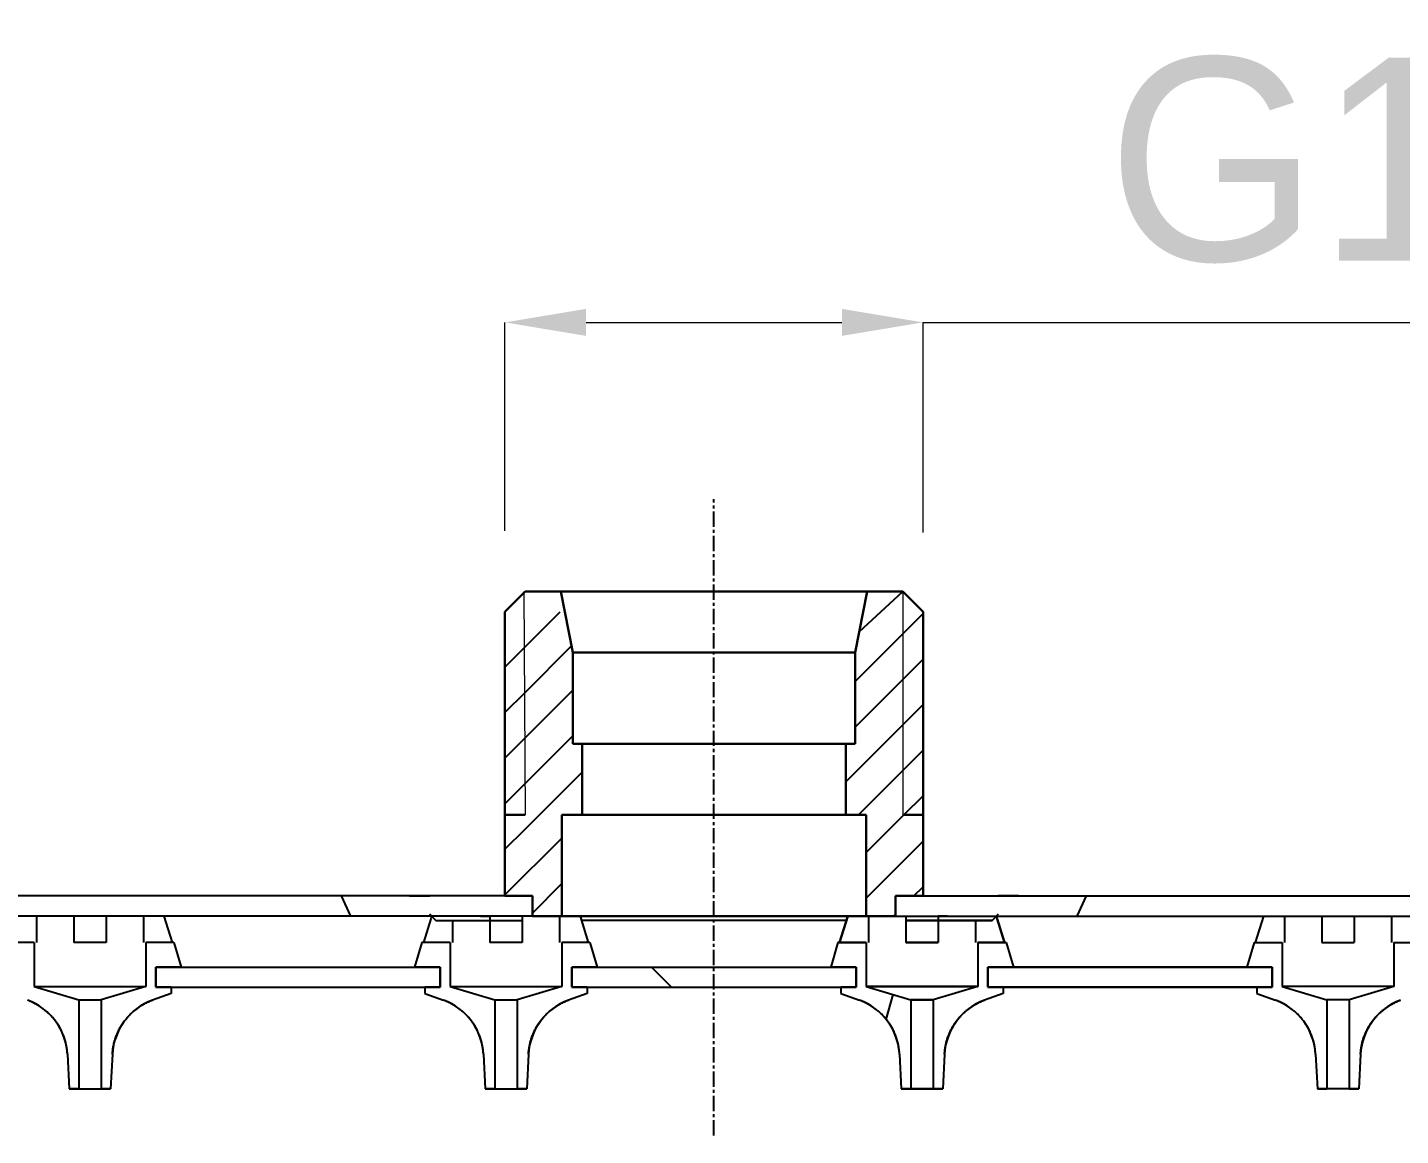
# Model space of a CAD drawing. Extents: x 0 to 1354, y -165 to 827.
# Drawn here: x 1045 to 1112.7, y 628 to 682.7 of the extents above; entities that cross this region are included whole.
import ezdxf

# ---------------------------------------------------------------- set-up
doc = ezdxf.new("R2010")
doc.units = 0
doc.header["$LTSCALE"] = 10
doc.header["$MEASUREMENT"] = 0
doc.header["$PDMODE"] = 3
doc.header["$PDSIZE"] = -10
doc.linetypes.add('CENTER', pattern=[0.6, 0.375, -0.075, 0.075, -0.075])
doc.layers.get('0').update_dxf_attribs({"linetype": 'CONTINUOUS'})
doc.layers.get('DEFPOINTS').update_dxf_attribs({"linetype": 'CONTINUOUS'})
doc.styles.add('Daelim Dimension', font='')
doc.styles.get('Daelim Dimension').set_extended_font_data('나눔고딕')
doc.dimstyles.new('DEFAULT', dxfattribs={"dimscale": 2, "dimtxt": 2, "dimasz": 2, "dimexe": 0, "dimexo": 2, "dimgap": 1, "dimtad": 1, "dimdec": 1, "dimzin": 9, "dimdsep": 46, "dimtxsty": 'Daelim Dimension', "dimcen": 0.5, "dimclrd": 252, "dimclre": 252, "dimclrt": 3, "dimadec": 1, "dimazin": 0, "dimtfac": 1, "dimtdec": 1, "dimtix": 1, "dimtmove": 0, "dimatfit": 3, "dimfxl": 1, "dimtolj": 1, "dimtzin": 1, "dimlwd": 9, "dimlwe": 9, "dimarcsym": 0})

# ---------------------------------------------------------------- blocks, each defined once
blk = doc.blocks.new('*D9')
at = {"color": 5, "lineweight": 9, "ltscale": 0.5, "transparency": 16777216}
for p, q in [((1068.564, 657.855), (1068.564, 668.121)), ((1072.564, 668.121), (1085.164, 668.121)), ((1089.164, 657.775), (1089.164, 668.121)), ((1089.164, 668.121), (1171.635, 668.121))]:
    blk.add_line(p, q, dxfattribs=at)
at = {"color": 5, "ltscale": 0.5, "transparency": 16777216}
for points in [[(1072.564, 668.788), (1072.564, 667.455), (1068.564, 668.121)], [(1085.164, 668.788), (1085.164, 667.455), (1089.164, 668.121)]]:
    blk.add_solid(points, dxfattribs=at)
at = {"layer": 'DEFPOINTS', "color": 0, "ltscale": 0.5, "transparency": 16777216}
for p in [(1089.164, 668.121), (1068.564, 653.855), (1089.164, 653.775)]:
    blk.add_point(p, dxfattribs=at)
at = {"color": 7, "ltscale": 0.5, "transparency": 16777216, "insert": (1132.432, 676.094), "char_height": 10, "attachment_point": 5, "style": 'Daelim Dimension'}
blk.add_mtext('\\A1;G1/2x14TH', dxfattribs=at)

msp = doc.modelspace()

# ---------------------------------------------------------------- linework, layer by layer
at = {"color": 1, "linetype": 'CENTER', "ltscale": 0.2}
msp.add_line((1078.864, 628.05), (1078.864, 659.415), dxfattribs=at)
at = {"color": 7, "linetype": 'Continuous', "lineweight": 30}
for p, q in [((1068.564, 653.855), (1069.564, 654.855)), ((1069.564, 654.855), (1088.164, 654.855)), ((1071.914, 651.855), (1071.311, 654.855)), ((1086.414, 654.855), (1085.814, 651.855)), ((1088.164, 654.855), (1089.164, 653.855)), ((1068.564, 639.855), (1068.564, 653.855)), ((1089.164, 653.855), (1089.164, 639.855)), ((1071.914, 651.855), (1071.914, 647.355)), ((1071.914, 651.855), (1085.814, 651.855)), ((1085.814, 647.355), (1085.814, 651.855)), ((1071.914, 647.355), (1072.864, 647.355)), ((1072.364, 647.355), (1072.364, 643.855)), ((1072.864, 647.355), (1084.864, 647.355)), ((1084.864, 647.355), (1085.814, 647.355)), ((1085.364, 643.855), (1085.364, 647.355)), ((1069.564, 643.855), (1068.564, 643.855)), ((1071.364, 643.855), (1071.364, 638.855)), ((1072.864, 643.855), (1071.364, 643.855)), ((1072.864, 643.855), (1084.864, 643.855)), ((1086.364, 643.855), (1084.864, 643.855)), ((1086.364, 638.855), (1086.364, 643.855)), ((1089.164, 643.855), (1088.164, 643.855)), ((1069.914, 639.855), (1068.564, 639.855)), ((1069.914, 638.855), (1069.914, 639.855)), ((1087.814, 639.855), (1087.814, 638.855)), ((1089.164, 639.855), (1087.814, 639.855)), ((1071.364, 638.855), (1069.914, 638.855)), ((1071.364, 638.855), (1086.364, 638.855)), ((1087.814, 638.855), (1086.364, 638.855))]:
    msp.add_line(p, q, dxfattribs=at)
at = {"color": 7, "linetype": 'Continuous', "lineweight": 0}
for p, q in [((1069.502, 654.855), (1069.564, 643.855)), ((1088.164, 654.855), (1088.164, 643.855))]:
    msp.add_line(p, q, dxfattribs=at)
for p, q in [((1086.018, 652.874), (1088.164, 654.855)), ((1069.564, 652.136), (1071.283, 653.855)), ((1088.164, 652.775), (1089.164, 653.775)), ((1085.814, 650.425), (1088.164, 652.775)), ((1068.564, 651.136), (1069.564, 652.136)), ((1069.564, 649.891), (1071.85, 652.176)), ((1088.164, 650.53), (1089.164, 651.53)), ((1085.814, 648.18), (1088.164, 650.53)), ((1068.564, 648.891), (1069.564, 649.891)), ((1069.564, 647.646), (1071.914, 649.996)), ((1088.164, 648.285), (1089.164, 649.285)), ((1085.364, 645.485), (1088.164, 648.285)), ((1068.564, 646.646), (1069.564, 647.646)), ((1069.564, 645.4), (1071.914, 647.75)), ((1088.164, 646.04), (1089.164, 647.04)), ((1069.564, 643.155), (1072.364, 645.955)), ((1085.979, 643.855), (1088.164, 646.04)), ((1068.564, 644.4), (1069.564, 645.4)), ((1088.224, 643.855), (1089.164, 644.795)), ((1086.364, 641.995), (1088.224, 643.855)), ((1068.564, 642.155), (1069.564, 643.155)), ((1068.564, 639.91), (1071.364, 642.71)), ((1086.364, 639.75), (1089.164, 642.55)), ((1069.914, 639.015), (1071.364, 640.465)), ((1088.714, 639.855), (1089.164, 640.305)), ((1087.714, 638.855), (1087.814, 638.955))]:
    msp.add_line(p, q)
at = {"color": 7, "linetype": 'Continuous'}
for p, q in [((1064.864, 639.855), (952.01, 639.855)), ((1068.564, 639.855), (952.01, 639.855)), ((1063.864, 639.855), (1064.864, 639.855)), ((1089.164, 639.855), (1205.718, 639.855)), ((1092.864, 639.855), (1093.864, 639.855)), ((1093.864, 639.855), (1092.864, 639.855)), ((1092.864, 639.855), (1205.718, 639.855)), ((1069.414, 638.855), (952.16, 638.855)), ((1045.483, 638.855), (1045.483, 637.555)), ((1047.314, 638.855), (1047.314, 637.555)), ((1048.914, 638.855), (1048.914, 637.555)), ((1050.745, 638.855), (1050.745, 637.555)), ((1052.176, 637.555), (1051.778, 638.855)), ((1064.913, 638.732), (1064.552, 637.555)), ((1064.864, 638.955), (1065.164, 638.655)), ((1065.164, 638.655), (1064.864, 638.955)), ((1064.951, 638.855), (1064.913, 638.732)), ((1067.364, 638.855), (1067.814, 638.855)), ((1067.814, 638.855), (1067.814, 637.555)), ((1069.414, 638.855), (1069.414, 637.555)), ((1072.278, 638.855), (1069.414, 638.855)), ((1071.245, 638.855), (1071.245, 637.555)), ((1072.676, 637.555), (1072.278, 638.855)), ((1085.451, 638.855), (1085.052, 637.555)), ((1085.052, 637.555), (1085.451, 638.855)), ((1085.451, 638.855), (1088.314, 638.855)), ((1085.451, 638.855), (1088.314, 638.855)), ((1086.483, 638.855), (1086.483, 637.555)), ((1086.483, 638.855), (1086.483, 637.555)), ((1088.314, 638.855), (1088.314, 637.555)), ((1088.314, 638.855), (1088.314, 637.555)), ((1088.314, 638.855), (1205.568, 638.855)), ((1089.914, 638.855), (1089.914, 637.555)), ((1090.364, 638.855), (1089.914, 638.855)), ((1089.914, 638.855), (1089.914, 637.555)), ((1090.364, 638.855), (1089.914, 638.855)), ((1092.864, 638.955), (1092.564, 638.655)), ((1092.564, 638.655), (1092.864, 638.955)), ((1092.864, 638.955), (1092.564, 638.655)), ((1092.564, 638.655), (1092.864, 638.955)), ((1092.816, 638.732), (1092.778, 638.855)), ((1092.778, 638.855), (1092.816, 638.732)), ((1093.176, 637.555), (1092.816, 638.732)), ((1092.816, 638.732), (1093.176, 637.555)), ((1105.552, 637.555), (1105.951, 638.855)), ((1106.983, 638.855), (1106.983, 637.555)), ((1108.814, 638.855), (1108.814, 637.555)), ((1110.414, 638.855), (1110.414, 637.555)), ((1112.245, 638.855), (1112.245, 637.555)), ((1065.164, 638.655), (1067.364, 638.655)), ((1065.164, 638.655), (1069.414, 638.655)), ((1065.983, 638.655), (1065.983, 637.555)), ((1085.389, 638.655), (1072.339, 638.655)), ((1088.314, 638.655), (1092.564, 638.655)), ((1092.564, 638.655), (1088.314, 638.655)), ((1090.364, 638.655), (1092.564, 638.655)), ((1092.564, 638.655), (1090.364, 638.655)), ((1091.745, 638.655), (1091.745, 637.555)), ((1091.745, 638.655), (1091.745, 637.555)), ((1045.364, 637.555), (1043.974, 637.555)), ((1045.364, 637.555), (1043.974, 637.555)), ((1045.364, 637.555), (1045.364, 635.397)), ((1045.364, 637.555), (1045.364, 635.397)), ((1048.914, 637.555), (1047.314, 637.555)), ((1052.254, 637.555), (1050.864, 637.555)), ((1050.864, 637.555), (1050.864, 635.397)), ((1050.864, 637.555), (1050.864, 635.397)), ((1052.254, 637.555), (1050.864, 637.555)), ((1052.254, 637.555), (1052.614, 636.355)), ((1052.254, 637.555), (1052.614, 636.355)), ((1064.474, 637.555), (1064.114, 636.355)), ((1064.474, 637.555), (1064.114, 636.355)), ((1065.864, 637.555), (1064.474, 637.555)), ((1065.864, 637.555), (1064.474, 637.555)), ((1065.864, 637.555), (1065.864, 635.397)), ((1065.864, 637.555), (1065.864, 635.397)), ((1069.414, 637.555), (1067.814, 637.555)), ((1072.754, 637.555), (1071.364, 637.555)), ((1071.364, 637.555), (1071.364, 635.397)), ((1071.364, 637.555), (1071.364, 635.397)), ((1072.754, 637.555), (1071.364, 637.555)), ((1072.754, 637.555), (1073.114, 636.355)), ((1072.754, 637.555), (1073.114, 636.355)), ((1084.974, 637.555), (1084.614, 636.355)), ((1084.974, 637.555), (1084.614, 636.355)), ((1084.974, 637.555), (1084.614, 636.355)), ((1084.974, 637.555), (1084.614, 636.355)), ((1086.364, 637.555), (1084.974, 637.555)), ((1086.364, 637.555), (1084.974, 637.555)), ((1084.974, 637.555), (1086.364, 637.555)), ((1084.974, 637.555), (1086.364, 637.555)), ((1086.364, 637.555), (1086.364, 635.397)), ((1086.364, 637.555), (1086.364, 635.397)), ((1086.364, 637.555), (1086.364, 635.397)), ((1086.364, 637.555), (1086.364, 635.397)), ((1089.914, 637.555), (1088.314, 637.555)), ((1088.314, 637.555), (1089.914, 637.555)), ((1093.254, 637.555), (1091.864, 637.555)), ((1091.864, 637.555), (1091.864, 635.397)), ((1091.864, 637.555), (1091.864, 635.397)), ((1093.254, 637.555), (1091.864, 637.555)), ((1091.864, 637.555), (1091.864, 635.397)), ((1091.864, 637.555), (1093.254, 637.555)), ((1091.864, 637.555), (1091.864, 635.397)), ((1091.864, 637.555), (1093.254, 637.555)), ((1093.254, 637.555), (1093.614, 636.355)), ((1093.254, 637.555), (1093.614, 636.355)), ((1093.254, 637.555), (1093.614, 636.355)), ((1093.254, 637.555), (1093.614, 636.355)), ((1105.474, 637.555), (1105.114, 636.355)), ((1105.474, 637.555), (1105.114, 636.355)), ((1105.474, 637.555), (1106.864, 637.555)), ((1105.474, 637.555), (1106.864, 637.555)), ((1106.864, 637.555), (1106.864, 635.397)), ((1106.864, 637.555), (1106.864, 635.397)), ((1108.814, 637.555), (1110.414, 637.555)), ((1112.364, 637.555), (1112.364, 635.397)), ((1112.364, 637.555), (1113.754, 637.555)), ((1112.364, 637.555), (1112.364, 635.397)), ((1112.364, 637.555), (1113.754, 637.555)), ((1051.364, 636.355), (1051.364, 635.355)), ((1052.614, 636.355), (1051.364, 636.355)), ((1051.364, 636.355), (1065.364, 636.355)), ((1051.364, 635.355), (1051.364, 636.355)), ((1051.364, 635.355), (1051.364, 636.355)), ((1051.364, 636.355), (1065.364, 636.355)), ((1065.364, 636.355), (1064.114, 636.355)), ((1065.364, 636.355), (1065.364, 635.355)), ((1065.364, 635.355), (1065.364, 636.355)), ((1065.364, 635.355), (1065.364, 636.355)), ((1071.864, 636.355), (1071.864, 635.355)), ((1073.114, 636.355), (1071.864, 636.355)), ((1071.864, 636.355), (1085.864, 636.355)), ((1071.864, 635.355), (1071.864, 636.355)), ((1071.864, 635.355), (1071.864, 636.355)), ((1071.864, 636.355), (1085.864, 636.355)), ((1085.864, 636.355), (1084.614, 636.355)), ((1084.614, 636.355), (1085.864, 636.355)), ((1085.864, 636.355), (1085.864, 635.355)), ((1085.864, 636.355), (1085.864, 635.355)), ((1085.864, 636.355), (1085.864, 635.355)), ((1085.864, 636.355), (1085.864, 635.355)), ((1085.864, 635.355), (1085.864, 636.355)), ((1085.864, 635.355), (1085.864, 636.355)), ((1092.364, 636.355), (1092.364, 635.355)), ((1093.614, 636.355), (1092.364, 636.355)), ((1092.364, 636.355), (1106.364, 636.355)), ((1092.364, 636.355), (1092.364, 635.355)), ((1092.364, 636.355), (1092.364, 635.355)), ((1092.364, 636.355), (1106.364, 636.355)), ((1092.364, 636.355), (1093.614, 636.355)), ((1092.364, 636.355), (1092.364, 635.355)), ((1092.364, 635.355), (1092.364, 636.355)), ((1106.364, 636.355), (1092.364, 636.355)), ((1092.364, 635.355), (1092.364, 636.355)), ((1106.364, 636.355), (1092.364, 636.355)), ((1105.114, 636.355), (1106.364, 636.355)), ((1106.364, 636.355), (1106.364, 635.355)), ((1106.364, 635.355), (1106.364, 636.355)), ((1106.364, 635.355), (1106.364, 636.355)), ((1045.364, 635.397), (1047.564, 634.737)), ((1045.364, 635.397), (1047.564, 634.737)), ((1045.364, 635.397), (1050.864, 635.397)), ((1050.864, 635.397), (1048.664, 634.737)), ((1050.864, 635.397), (1048.664, 634.737)), ((1052.114, 635.355), (1051.364, 635.355)), ((1051.364, 635.355), (1065.364, 635.355)), ((1051.364, 635.355), (1065.364, 635.355)), ((1052.114, 635.355), (1052.114, 635.055)), ((1052.114, 635.355), (1052.114, 635.055)), ((1065.364, 635.355), (1064.614, 635.355)), ((1064.614, 635.355), (1064.614, 635.055)), ((1064.614, 635.355), (1064.614, 635.055)), ((1065.864, 635.397), (1068.064, 634.737)), ((1065.864, 635.397), (1068.064, 634.737)), ((1065.864, 635.397), (1071.364, 635.397)), ((1071.364, 635.397), (1069.164, 634.737)), ((1071.364, 635.397), (1069.164, 634.737)), ((1072.614, 635.355), (1071.864, 635.355)), ((1071.864, 635.355), (1085.864, 635.355)), ((1071.864, 635.355), (1085.864, 635.355)), ((1072.614, 635.355), (1072.614, 635.055)), ((1072.614, 635.355), (1072.614, 635.055)), ((1085.864, 635.355), (1085.114, 635.355)), ((1085.114, 635.355), (1085.114, 635.055)), ((1085.114, 635.355), (1085.114, 635.055)), ((1085.114, 635.355), (1085.114, 635.055)), ((1085.114, 635.355), (1085.864, 635.355)), ((1085.114, 635.355), (1085.114, 635.055)), ((1086.364, 635.397), (1088.564, 634.737)), ((1086.364, 635.397), (1088.564, 634.737)), ((1086.364, 635.397), (1091.864, 635.397)), ((1086.364, 635.397), (1088.564, 634.737)), ((1091.864, 635.397), (1086.364, 635.397)), ((1086.364, 635.397), (1088.564, 634.737)), ((1091.864, 635.397), (1089.664, 634.737)), ((1091.864, 635.397), (1089.664, 634.737)), ((1091.864, 635.397), (1089.664, 634.737)), ((1091.864, 635.397), (1089.664, 634.737)), ((1093.114, 635.355), (1092.364, 635.355)), ((1092.364, 635.355), (1106.364, 635.355)), ((1092.364, 635.355), (1106.364, 635.355)), ((1092.364, 635.355), (1093.114, 635.355)), ((1106.364, 635.355), (1092.364, 635.355)), ((1106.364, 635.355), (1092.364, 635.355)), ((1093.114, 635.355), (1093.114, 635.055)), ((1093.114, 635.355), (1093.114, 635.055)), ((1093.114, 635.355), (1093.114, 635.055)), ((1093.114, 635.355), (1093.114, 635.055)), ((1105.614, 635.355), (1105.614, 635.055)), ((1105.614, 635.355), (1106.364, 635.355)), ((1105.614, 635.355), (1105.614, 635.055)), ((1106.864, 635.397), (1109.064, 634.737)), ((1106.864, 635.397), (1109.064, 634.737)), ((1112.364, 635.397), (1106.864, 635.397)), ((1112.364, 635.397), (1110.164, 634.737)), ((1112.364, 635.397), (1110.164, 634.737)), ((1047.564, 634.737), (1047.564, 630.355)), ((1047.564, 634.737), (1047.564, 630.355)), ((1047.564, 634.737), (1048.664, 634.737)), ((1048.664, 634.737), (1048.664, 630.355)), ((1048.664, 634.737), (1048.664, 630.355)), ((1052.114, 635.055), (1051.193, 634.72)), ((1052.114, 635.055), (1051.193, 634.72)), ((1064.614, 635.055), (1065.535, 634.72)), ((1064.614, 635.055), (1065.535, 634.72)), ((1068.064, 634.737), (1068.064, 630.355)), ((1068.064, 634.737), (1068.064, 630.355)), ((1068.064, 634.737), (1069.164, 634.737)), ((1069.164, 634.737), (1069.164, 630.355)), ((1069.164, 634.737), (1069.164, 630.355)), ((1072.614, 635.055), (1071.693, 634.72)), ((1072.614, 635.055), (1071.693, 634.72)), ((1085.114, 635.055), (1086.035, 634.72)), ((1085.114, 635.055), (1086.035, 634.72)), ((1085.114, 635.055), (1086.035, 634.72)), ((1085.114, 635.055), (1086.035, 634.72)), ((1088.564, 634.737), (1088.564, 630.355)), ((1088.564, 634.737), (1088.564, 630.355)), ((1088.564, 634.737), (1089.664, 634.737)), ((1088.564, 634.737), (1088.564, 630.355)), ((1088.564, 634.737), (1088.564, 630.355)), ((1089.664, 634.737), (1088.564, 634.737)), ((1089.664, 634.737), (1089.664, 630.355)), ((1089.664, 634.737), (1089.664, 630.355)), ((1089.664, 634.737), (1089.664, 630.355)), ((1089.664, 634.737), (1089.664, 630.355)), ((1093.114, 635.055), (1092.193, 634.72)), ((1093.114, 635.055), (1092.193, 634.72)), ((1093.114, 635.055), (1092.193, 634.72)), ((1093.114, 635.055), (1092.193, 634.72)), ((1105.614, 635.055), (1106.535, 634.72)), ((1105.614, 635.055), (1106.535, 634.72)), ((1109.064, 634.737), (1109.064, 630.355)), ((1109.064, 634.737), (1109.064, 630.355)), ((1110.164, 634.737), (1109.064, 634.737)), ((1110.164, 634.737), (1110.164, 630.355)), ((1110.164, 634.737), (1110.164, 630.355)), ((1047.005, 632.057), (1047.094, 630.355)), ((1047.005, 632.057), (1047.094, 630.355)), ((1049.223, 632.057), (1049.134, 630.355)), ((1049.223, 632.057), (1049.134, 630.355)), ((1067.505, 632.057), (1067.594, 630.355)), ((1067.505, 632.057), (1067.594, 630.355)), ((1069.723, 632.057), (1069.634, 630.355)), ((1069.723, 632.057), (1069.634, 630.355)), ((1088.005, 632.057), (1088.094, 630.355)), ((1088.005, 632.057), (1088.094, 630.355)), ((1088.005, 632.057), (1088.094, 630.355)), ((1088.005, 632.057), (1088.094, 630.355)), ((1090.223, 632.057), (1090.134, 630.355)), ((1090.223, 632.057), (1090.134, 630.355)), ((1090.223, 632.057), (1090.134, 630.355)), ((1090.223, 632.057), (1090.134, 630.355)), ((1108.505, 632.057), (1108.594, 630.355)), ((1108.505, 632.057), (1108.594, 630.355)), ((1110.723, 632.057), (1110.634, 630.355)), ((1110.723, 632.057), (1110.634, 630.355)), ((1047.564, 630.355), (1047.094, 630.355)), ((1047.094, 630.355), (1049.134, 630.355)), ((1049.134, 630.355), (1048.664, 630.355)), ((1068.064, 630.355), (1067.594, 630.355)), ((1067.594, 630.355), (1069.634, 630.355)), ((1069.634, 630.355), (1069.164, 630.355)), ((1088.564, 630.355), (1088.094, 630.355)), ((1088.094, 630.355), (1090.134, 630.355)), ((1088.094, 630.355), (1088.564, 630.355)), ((1090.134, 630.355), (1088.094, 630.355)), ((1090.134, 630.355), (1089.664, 630.355)), ((1089.664, 630.355), (1090.134, 630.355)), ((1108.594, 630.355), (1109.064, 630.355)), ((1110.634, 630.355), (1108.594, 630.355)), ((1110.164, 630.355), (1110.634, 630.355))]:
    msp.add_line(p, q, dxfattribs=at)
at = {"color": 2, "linetype": 'Continuous'}
for p, q in [((1060.975, 638.855), (1060.509, 639.855)), ((1096.753, 638.855), (1097.22, 639.855)), ((1075.777, 636.355), (1076.777, 635.355)), ((1087.355, 633.77), (1087.685, 635))]:
    msp.add_line(p, q, dxfattribs=at)
at = {"color": 7, "linetype": 'Continuous'}
for centre, start, end in [((1044.009, 631.9), 3, 70), ((1052.219, 631.9), 110, 177), ((1064.509, 631.9), 3, 70), ((1072.719, 631.9), 110, 177), ((1085.009, 631.9), 3, 70), ((1085.009, 631.9), 3, 70), ((1093.219, 631.9), 110, 177), ((1093.219, 631.9), 110, 177), ((1105.509, 631.9), 3, 70), ((1113.719, 631.9), 110, 177)]:
    msp.add_arc(centre, 3, start, end, dxfattribs=at)
for points, start_tangent, end_tangent in [([(1047.005, 632.057), (1046.998, 632.161), (1046.987, 632.266), (1046.972, 632.371), (1046.953, 632.476), (1046.931, 632.581), (1046.904, 632.687), (1046.874, 632.792), (1046.839, 632.896), (1046.8, 633), (1046.758, 633.103), (1046.711, 633.204), (1046.661, 633.304), (1046.606, 633.402), (1046.548, 633.499), (1046.486, 633.593), (1046.421, 633.685), (1046.352, 633.774), (1046.28, 633.861), (1046.205, 633.945), (1046.127, 634.026), (1046.046, 634.103), (1045.962, 634.178), (1045.877, 634.248), (1045.789, 634.316), (1045.699, 634.379), (1045.607, 634.439), (1045.515, 634.495), (1045.42, 634.548), (1045.325, 634.596), (1045.229, 634.641), (1045.132, 634.682), (1045.035, 634.72)], (-0.052336, 0.99863), (-0.939693, 0.34202)), ([(1049.223, 632.057), (1049.231, 632.161), (1049.242, 632.266), (1049.256, 632.371), (1049.275, 632.476), (1049.298, 632.581), (1049.324, 632.687), (1049.355, 632.792), (1049.389, 632.896), (1049.428, 633), (1049.471, 633.103), (1049.517, 633.204), (1049.568, 633.304), (1049.622, 633.402), (1049.681, 633.499), (1049.742, 633.593), (1049.808, 633.685), (1049.877, 633.774), (1049.949, 633.861), (1050.024, 633.945), (1050.102, 634.026), (1050.183, 634.103), (1050.266, 634.178), (1050.352, 634.248), (1050.44, 634.316), (1050.53, 634.379), (1050.621, 634.439), (1050.714, 634.495), (1050.808, 634.548), (1050.903, 634.596), (1051, 634.641), (1051.096, 634.682), (1051.193, 634.72)], (0.052336, 0.99863), (0.939693, 0.34202)), ([(1067.505, 632.057), (1067.498, 632.161), (1067.487, 632.266), (1067.472, 632.371), (1067.453, 632.476), (1067.431, 632.581), (1067.404, 632.687), (1067.374, 632.792), (1067.339, 632.896), (1067.3, 633), (1067.258, 633.103), (1067.211, 633.204), (1067.161, 633.304), (1067.106, 633.402), (1067.048, 633.499), (1066.986, 633.593), (1066.921, 633.685), (1066.852, 633.774), (1066.78, 633.861), (1066.705, 633.945), (1066.627, 634.026), (1066.546, 634.103), (1066.462, 634.178), (1066.377, 634.248), (1066.289, 634.316), (1066.199, 634.379), (1066.107, 634.439), (1066.015, 634.495), (1065.92, 634.548), (1065.825, 634.596), (1065.729, 634.641), (1065.632, 634.682), (1065.535, 634.72)], (-0.052336, 0.99863), (-0.939693, 0.34202)), ([(1069.723, 632.057), (1069.731, 632.161), (1069.742, 632.266), (1069.756, 632.371), (1069.775, 632.476), (1069.798, 632.581), (1069.824, 632.687), (1069.855, 632.792), (1069.889, 632.896), (1069.928, 633), (1069.971, 633.103), (1070.017, 633.204), (1070.068, 633.304), (1070.122, 633.402), (1070.181, 633.499), (1070.242, 633.593), (1070.308, 633.685), (1070.377, 633.774), (1070.449, 633.861), (1070.524, 633.945), (1070.602, 634.026), (1070.683, 634.103), (1070.766, 634.178), (1070.852, 634.248), (1070.94, 634.316), (1071.03, 634.379), (1071.121, 634.439), (1071.214, 634.495), (1071.308, 634.548), (1071.403, 634.596), (1071.5, 634.641), (1071.596, 634.682), (1071.693, 634.72)], (0.052336, 0.99863), (0.939693, 0.34202)), ([(1088.005, 632.057), (1087.998, 632.161), (1087.987, 632.266), (1087.972, 632.371), (1087.953, 632.476), (1087.931, 632.581), (1087.904, 632.687), (1087.874, 632.792), (1087.839, 632.896), (1087.8, 633), (1087.758, 633.103), (1087.711, 633.204), (1087.661, 633.304), (1087.606, 633.402), (1087.548, 633.499), (1087.486, 633.593), (1087.421, 633.685), (1087.352, 633.774), (1087.28, 633.861), (1087.205, 633.945), (1087.127, 634.026), (1087.046, 634.103), (1086.962, 634.178), (1086.877, 634.248), (1086.789, 634.316), (1086.699, 634.379), (1086.607, 634.439), (1086.515, 634.495), (1086.42, 634.548), (1086.325, 634.596), (1086.229, 634.641), (1086.132, 634.682), (1086.035, 634.72)], (-0.052336, 0.99863), (-0.939693, 0.34202)), ([(1088.005, 632.057), (1087.998, 632.161), (1087.987, 632.266), (1087.972, 632.371), (1087.953, 632.476), (1087.931, 632.581), (1087.904, 632.687), (1087.874, 632.792), (1087.839, 632.896), (1087.8, 633), (1087.758, 633.103), (1087.711, 633.204), (1087.661, 633.304), (1087.606, 633.402), (1087.548, 633.499), (1087.486, 633.593), (1087.421, 633.685), (1087.352, 633.774), (1087.28, 633.861), (1087.205, 633.945), (1087.127, 634.026), (1087.046, 634.103), (1086.962, 634.178), (1086.877, 634.248), (1086.789, 634.316), (1086.699, 634.379), (1086.607, 634.439), (1086.515, 634.495), (1086.42, 634.548), (1086.325, 634.596), (1086.229, 634.641), (1086.132, 634.682), (1086.035, 634.72)], (-0.052336, 0.99863), (-0.939693, 0.34202)), ([(1090.223, 632.057), (1090.231, 632.161), (1090.242, 632.266), (1090.256, 632.371), (1090.275, 632.476), (1090.298, 632.581), (1090.324, 632.687), (1090.355, 632.792), (1090.389, 632.896), (1090.428, 633), (1090.471, 633.103), (1090.517, 633.204), (1090.568, 633.304), (1090.622, 633.402), (1090.681, 633.499), (1090.742, 633.593), (1090.808, 633.685), (1090.877, 633.774), (1090.949, 633.861), (1091.024, 633.945), (1091.102, 634.026), (1091.183, 634.103), (1091.266, 634.178), (1091.352, 634.248), (1091.44, 634.316), (1091.53, 634.379), (1091.621, 634.439), (1091.714, 634.495), (1091.808, 634.548), (1091.903, 634.596), (1092, 634.641), (1092.096, 634.682), (1092.193, 634.72)], (0.052336, 0.99863), (0.939693, 0.34202)), ([(1090.223, 632.057), (1090.231, 632.161), (1090.242, 632.266), (1090.256, 632.371), (1090.275, 632.476), (1090.298, 632.581), (1090.324, 632.687), (1090.355, 632.792), (1090.389, 632.896), (1090.428, 633), (1090.471, 633.103), (1090.517, 633.204), (1090.568, 633.304), (1090.622, 633.402), (1090.681, 633.499), (1090.742, 633.593), (1090.808, 633.685), (1090.877, 633.774), (1090.949, 633.861), (1091.024, 633.945), (1091.102, 634.026), (1091.183, 634.103), (1091.266, 634.178), (1091.352, 634.248), (1091.44, 634.316), (1091.53, 634.379), (1091.621, 634.439), (1091.714, 634.495), (1091.808, 634.548), (1091.903, 634.596), (1092, 634.641), (1092.096, 634.682), (1092.193, 634.72)], (0.052336, 0.99863), (0.939693, 0.34202)), ([(1108.505, 632.057), (1108.498, 632.161), (1108.487, 632.266), (1108.472, 632.371), (1108.453, 632.476), (1108.431, 632.581), (1108.404, 632.687), (1108.374, 632.792), (1108.339, 632.896), (1108.3, 633), (1108.258, 633.103), (1108.211, 633.204), (1108.161, 633.304), (1108.106, 633.402), (1108.048, 633.499), (1107.986, 633.593), (1107.921, 633.685), (1107.852, 633.774), (1107.78, 633.861), (1107.705, 633.945), (1107.627, 634.026), (1107.546, 634.103), (1107.462, 634.178), (1107.377, 634.248), (1107.289, 634.316), (1107.199, 634.379), (1107.107, 634.439), (1107.015, 634.495), (1106.92, 634.548), (1106.825, 634.596), (1106.729, 634.641), (1106.632, 634.682), (1106.535, 634.72)], (-0.052336, 0.99863), (-0.939693, 0.34202)), ([(1110.723, 632.057), (1110.731, 632.161), (1110.742, 632.266), (1110.756, 632.371), (1110.775, 632.476), (1110.798, 632.581), (1110.824, 632.687), (1110.855, 632.792), (1110.889, 632.896), (1110.928, 633), (1110.971, 633.103), (1111.017, 633.204), (1111.068, 633.304), (1111.122, 633.402), (1111.181, 633.499), (1111.242, 633.593), (1111.308, 633.685), (1111.377, 633.774), (1111.449, 633.861), (1111.524, 633.945), (1111.602, 634.026), (1111.683, 634.103), (1111.766, 634.178), (1111.852, 634.248), (1111.94, 634.316), (1112.03, 634.379), (1112.121, 634.439), (1112.214, 634.495), (1112.308, 634.548), (1112.403, 634.596), (1112.5, 634.641), (1112.596, 634.682), (1112.693, 634.72)], (0.052336, 0.99863), (0.939693, 0.34202))]:
    msp.add_spline(points, degree=3, dxfattribs=dict(at, start_tangent=start_tangent, end_tangent=end_tangent))

# ---------------------------------------------------------------- dimensions: what is measured, and where the dimension line sits
at = {"color": 5, "ltscale": 0.5}
dim = msp.add_linear_dim(base=(1089.164, 668.121), p1=(1068.564, 653.855), p2=(1089.164, 653.775), text='G1/2x14TH', dimstyle='DEFAULT', override={"dimtxt": 5, "dimdec": 0, "dimclrd": 5, "dimclre": 5, "dimclrt": 7}, dxfattribs=at)
dim.commit()
dim.dimension.update_dxf_attribs({"geometry": '*D9', "text_midpoint": (1132.432, 668.121), "dimtype": 160})

doc.saveas('drawing.dxf')
